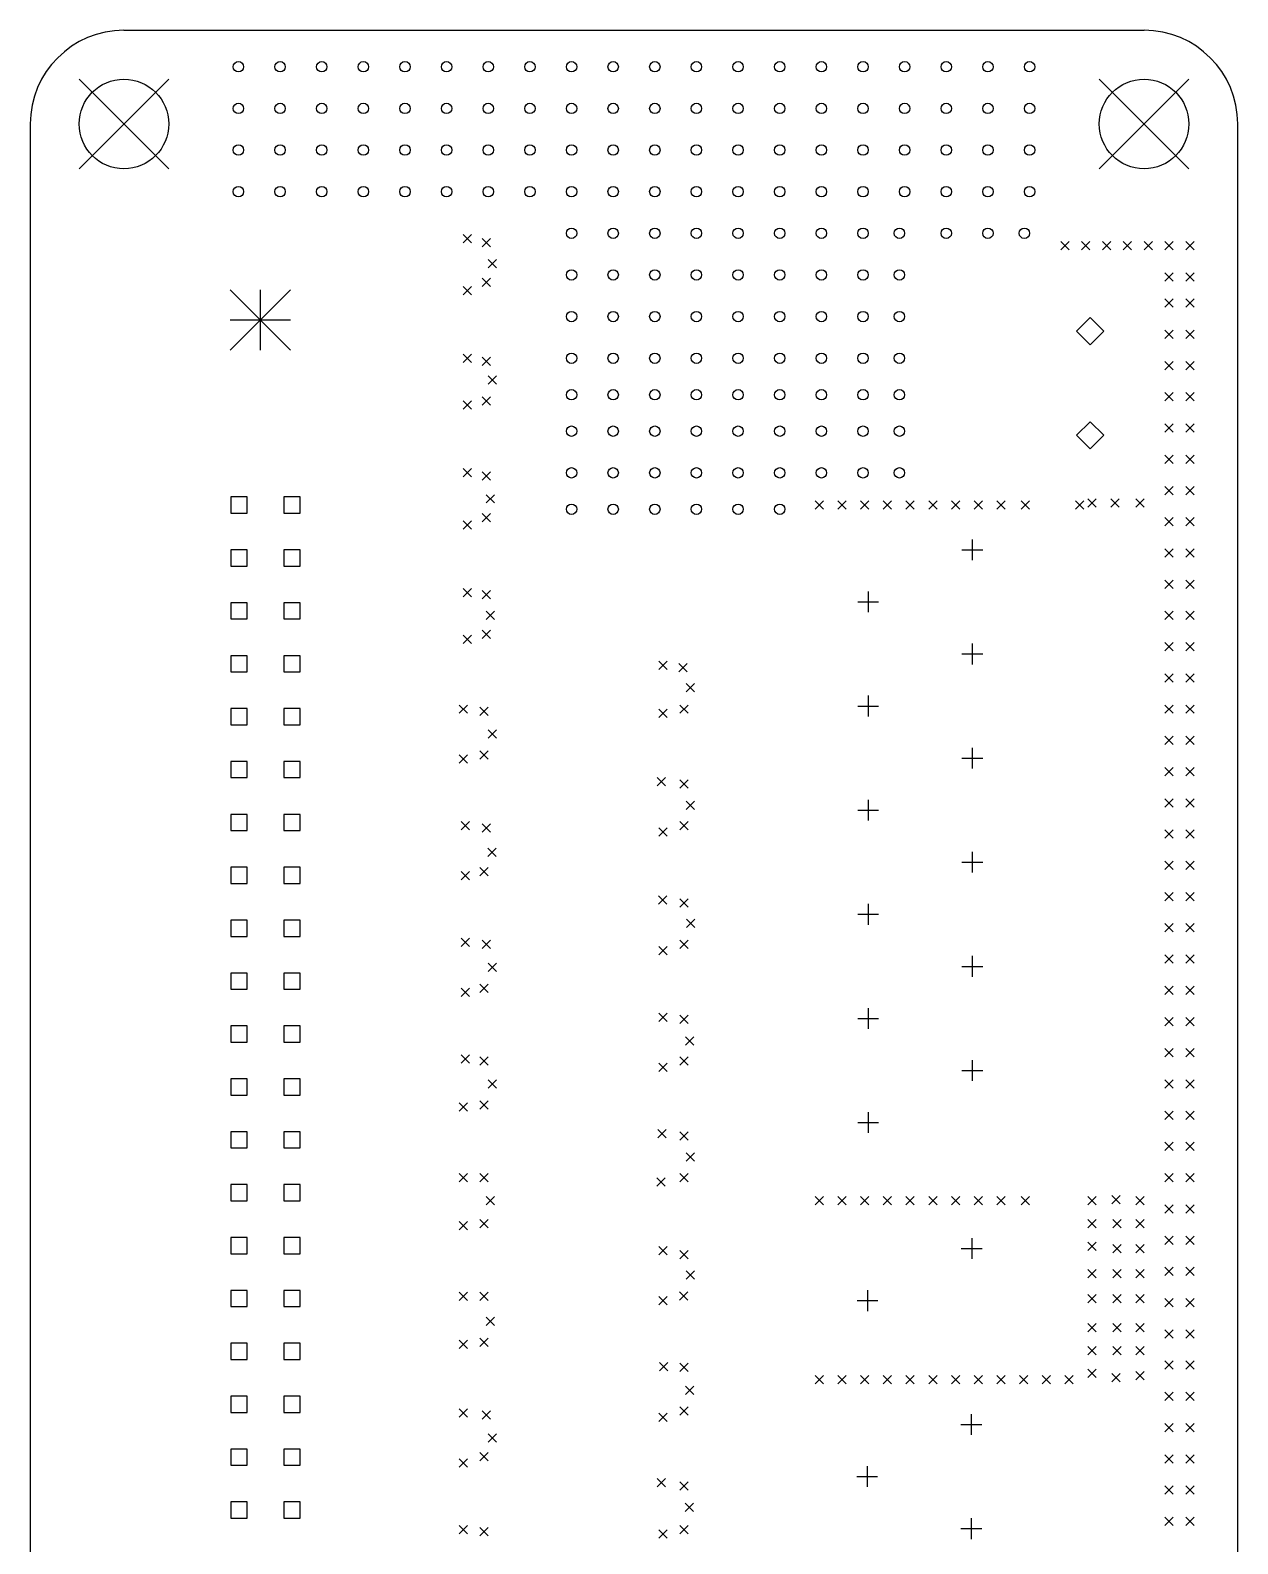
# Model space of a CAD drawing. Extents: x 46 to 146, y -167 to -22.
# Drawn here: x 50.5 to 108.5, y -95.2 to -22.5 of the extents above; entities that cross this region are included whole.
import ezdxf

# ---------------------------------------------------------------- set-up
doc = ezdxf.new("R2010")
doc.units = 0
doc.header["$MEASUREMENT"] = 0
doc.layers.add('BLACK', color=7, linetype='CONTINUOUS')

msp = doc.modelspace()

# ---------------------------------------------------------------- linework, layer by layer
at = {"layer": 'BLACK', "linetype": 'CONTINUOUS'}
for p, q in [((55, -22.5), (104, -22.5)), ((52.85, -24.85), (57.15, -29.15)), ((57.15, -24.85), (52.85, -29.15)), ((101.85, -24.85), (106.15, -29.15)), ((106.15, -24.85), (101.85, -29.15)), ((50.5, -27), (50.5, -125)), ((108.5, -125), (108.5, -27)), ((71.3, -32.3), (71.7, -32.7)), ((71.7, -32.3), (71.3, -32.7)), ((72.2, -32.5), (72.6, -32.9)), ((72.6, -32.5), (72.2, -32.9)), ((100, -32.65), (100.4, -33.05)), ((100.4, -32.65), (100, -33.05)), ((101, -32.65), (101.4, -33.05)), ((101.4, -32.65), (101, -33.05)), ((102, -32.65), (102.4, -33.05)), ((102.4, -32.65), (102, -33.05)), ((103, -32.65), (103.4, -33.05)), ((103.4, -32.65), (103, -33.05)), ((104, -32.65), (104.4, -33.05)), ((104.4, -32.65), (104, -33.05)), ((105, -32.65), (105.4, -33.05)), ((105.4, -32.65), (105, -33.05)), ((106, -32.65), (106.4, -33.05)), ((106.4, -32.65), (106, -33.05)), ((72.5, -33.5), (72.9, -33.9)), ((72.9, -33.5), (72.5, -33.9)), ((105, -34.15), (105.4, -34.55)), ((105.4, -34.15), (105, -34.55)), ((106, -34.15), (106.4, -34.55)), ((106.4, -34.15), (106, -34.55)), ((71.3, -34.8), (71.7, -35.2)), ((71.7, -34.8), (71.3, -35.2)), ((72.2, -34.4), (72.6, -34.8)), ((72.6, -34.4), (72.2, -34.8)), ((60.1, -34.96), (63, -37.86)), ((63, -34.96), (60.1, -37.86)), ((61.55, -34.96), (61.55, -37.86)), ((105, -35.4), (105.4, -35.8)), ((105.4, -35.4), (105, -35.8)), ((106, -35.4), (106.4, -35.8)), ((106.4, -35.4), (106, -35.8)), ((101.41, -36.3), (100.76, -36.95)), ((102.06, -36.95), (101.41, -36.3)), ((60.1, -36.41), (63, -36.41)), ((100.76, -36.95), (101.41, -37.6)), ((101.41, -37.6), (102.06, -36.95)), ((105, -36.9), (105.4, -37.3)), ((105.4, -36.9), (105, -37.3)), ((106, -36.9), (106.4, -37.3)), ((106.4, -36.9), (106, -37.3)), ((71.3, -38.05), (71.7, -38.45)), ((71.7, -38.05), (71.3, -38.45)), ((72.2, -38.2), (72.6, -38.6)), ((72.6, -38.2), (72.2, -38.6)), ((105, -38.4), (105.4, -38.8)), ((105.4, -38.4), (105, -38.8)), ((106, -38.4), (106.4, -38.8)), ((106.4, -38.4), (106, -38.8)), ((72.5, -39.1), (72.9, -39.5)), ((72.9, -39.1), (72.5, -39.5)), ((105, -39.9), (105.4, -40.3)), ((105.4, -39.9), (105, -40.3)), ((106, -39.9), (106.4, -40.3)), ((106.4, -39.9), (106, -40.3)), ((71.3, -40.3), (71.7, -40.7)), ((71.7, -40.3), (71.3, -40.7)), ((72.2, -40.1), (72.6, -40.5)), ((72.6, -40.1), (72.2, -40.5)), ((101.41, -41.3), (100.76, -41.95)), ((102.06, -41.95), (101.41, -41.3)), ((105, -41.4), (105.4, -41.8)), ((105.4, -41.4), (105, -41.8)), ((106, -41.4), (106.4, -41.8)), ((106.4, -41.4), (106, -41.8)), ((100.76, -41.95), (101.41, -42.6)), ((101.41, -42.6), (102.06, -41.95)), ((71.3, -43.55), (71.7, -43.95)), ((71.7, -43.55), (71.3, -43.95)), ((105, -42.9), (105.4, -43.3)), ((105.4, -42.9), (105, -43.3)), ((106, -42.9), (106.4, -43.3)), ((106.4, -42.9), (106, -43.3)), ((72.2, -43.7), (72.6, -44.1)), ((72.6, -43.7), (72.2, -44.1)), ((60.9189, -44.9111), (60.1411, -44.9111)), ((60.1411, -44.9111), (60.1411, -45.6889)), ((60.9189, -45.6889), (60.9189, -44.9111)), ((63.4589, -44.9111), (62.6811, -44.9111)), ((62.6811, -44.9111), (62.6811, -45.6889)), ((63.4589, -45.6889), (63.4589, -44.9111)), ((72.4, -44.8), (72.8, -45.2)), ((72.8, -44.8), (72.4, -45.2)), ((101.3, -45), (101.7, -45.4)), ((101.7, -45), (101.3, -45.4)), ((102.4, -45), (102.8, -45.4)), ((102.8, -45), (102.4, -45.4)), ((103.6, -45), (104, -45.4)), ((104, -45), (103.6, -45.4)), ((105, -44.4), (105.4, -44.8)), ((105.4, -44.4), (105, -44.8)), ((106, -44.4), (106.4, -44.8)), ((106.4, -44.4), (106, -44.8)), ((60.1411, -45.6889), (60.9189, -45.6889)), ((62.6811, -45.6889), (63.4589, -45.6889)), ((72.2, -45.7), (72.6, -46.1)), ((72.6, -45.7), (72.2, -46.1)), ((88.2, -45.1), (88.6, -45.5)), ((88.6, -45.1), (88.2, -45.5)), ((89.2909, -45.1), (89.6909, -45.5)), ((89.6909, -45.1), (89.2909, -45.5)), ((90.3818, -45.1), (90.7818, -45.5)), ((90.7818, -45.1), (90.3818, -45.5)), ((91.4727, -45.1), (91.8727, -45.5)), ((91.8727, -45.1), (91.4727, -45.5)), ((92.5636, -45.1), (92.9636, -45.5)), ((92.9636, -45.1), (92.5636, -45.5)), ((93.6545, -45.1), (94.0545, -45.5)), ((94.0545, -45.1), (93.6545, -45.5)), ((94.7455, -45.1), (95.1455, -45.5)), ((95.1455, -45.1), (94.7455, -45.5)), ((95.8364, -45.1), (96.2364, -45.5)), ((96.2364, -45.1), (95.8364, -45.5)), ((96.9273, -45.1), (97.3273, -45.5)), ((97.3273, -45.1), (96.9273, -45.5)), ((98.1, -45.1), (98.5, -45.5)), ((98.5, -45.1), (98.1, -45.5)), ((100.7, -45.1), (101.1, -45.5)), ((101.1, -45.1), (100.7, -45.5)), ((71.3, -46.05), (71.7, -46.45)), ((71.7, -46.05), (71.3, -46.45)), ((105, -45.9), (105.4, -46.3)), ((105.4, -45.9), (105, -46.3)), ((106, -45.9), (106.4, -46.3)), ((106.4, -45.9), (106, -46.3)), ((95.75, -46.95), (95.75, -47.95)), ((60.9189, -47.4511), (60.1411, -47.4511)), ((60.1411, -47.4511), (60.1411, -48.2289)), ((60.9189, -48.2289), (60.9189, -47.4511)), ((63.4589, -47.4511), (62.6811, -47.4511)), ((62.6811, -47.4511), (62.6811, -48.2289)), ((63.4589, -48.2289), (63.4589, -47.4511)), ((95.25, -47.45), (96.25, -47.45)), ((105, -47.4), (105.4, -47.8)), ((105.4, -47.4), (105, -47.8)), ((106, -47.4), (106.4, -47.8)), ((106.4, -47.4), (106, -47.8)), ((60.1411, -48.2289), (60.9189, -48.2289)), ((62.6811, -48.2289), (63.4589, -48.2289)), ((71.3, -49.3), (71.7, -49.7)), ((71.7, -49.3), (71.3, -49.7)), ((72.2, -49.4), (72.6, -49.8)), ((72.6, -49.4), (72.2, -49.8)), ((105, -48.9), (105.4, -49.3)), ((105.4, -48.9), (105, -49.3)), ((106, -48.9), (106.4, -49.3)), ((106.4, -48.9), (106, -49.3)), ((60.9189, -49.9911), (60.1411, -49.9911)), ((60.1411, -49.9911), (60.1411, -50.7689)), ((60.9189, -50.7689), (60.9189, -49.9911)), ((63.4589, -49.9911), (62.6811, -49.9911)), ((62.6811, -49.9911), (62.6811, -50.7689)), ((63.4589, -50.7689), (63.4589, -49.9911)), ((90.25, -49.95), (91.25, -49.95)), ((90.75, -49.45), (90.75, -50.45)), ((60.1411, -50.7689), (60.9189, -50.7689)), ((62.6811, -50.7689), (63.4589, -50.7689)), ((72.4, -50.4), (72.8, -50.8)), ((72.8, -50.4), (72.4, -50.8)), ((105, -50.4), (105.4, -50.8)), ((105.4, -50.4), (105, -50.8)), ((106, -50.4), (106.4, -50.8)), ((106.4, -50.4), (106, -50.8)), ((71.3, -51.55), (71.7, -51.95)), ((71.7, -51.55), (71.3, -51.95)), ((72.2, -51.3), (72.6, -51.7)), ((72.6, -51.3), (72.2, -51.7)), ((95.75, -51.95), (95.75, -52.95)), ((105, -51.9), (105.4, -52.3)), ((105.4, -51.9), (105, -52.3)), ((106, -51.9), (106.4, -52.3)), ((106.4, -51.9), (106, -52.3)), ((60.9189, -52.5311), (60.1411, -52.5311)), ((60.1411, -52.5311), (60.1411, -53.3089)), ((60.9189, -53.3089), (60.9189, -52.5311)), ((63.4589, -52.5311), (62.6811, -52.5311)), ((62.6811, -52.5311), (62.6811, -53.3089)), ((63.4589, -53.3089), (63.4589, -52.5311)), ((80.7, -52.8), (81.1, -53.2)), ((81.1, -52.8), (80.7, -53.2)), ((81.66, -52.9), (82.06, -53.3)), ((82.06, -52.9), (81.66, -53.3)), ((95.25, -52.45), (96.25, -52.45)), ((60.1411, -53.3089), (60.9189, -53.3089)), ((62.6811, -53.3089), (63.4589, -53.3089)), ((105, -53.4), (105.4, -53.8)), ((105.4, -53.4), (105, -53.8)), ((106, -53.4), (106.4, -53.8)), ((106.4, -53.4), (106, -53.8)), ((82, -53.87), (82.4, -54.27)), ((82.4, -53.87), (82, -54.27)), ((90.75, -54.45), (90.75, -55.45)), ((60.9189, -55.0711), (60.1411, -55.0711)), ((60.1411, -55.0711), (60.1411, -55.8489)), ((60.9189, -55.8489), (60.9189, -55.0711)), ((63.4589, -55.0711), (62.6811, -55.0711)), ((62.6811, -55.0711), (62.6811, -55.8489)), ((63.4589, -55.8489), (63.4589, -55.0711)), ((71.1, -54.9), (71.5, -55.3)), ((71.5, -54.9), (71.1, -55.3)), ((72.1, -55), (72.5, -55.4)), ((72.5, -55), (72.1, -55.4)), ((80.7, -55.1), (81.1, -55.5)), ((81.1, -55.1), (80.7, -55.5)), ((81.7, -54.9), (82.1, -55.3)), ((82.1, -54.9), (81.7, -55.3)), ((90.25, -54.95), (91.25, -54.95)), ((105, -54.9), (105.4, -55.3)), ((105.4, -54.9), (105, -55.3)), ((106, -54.9), (106.4, -55.3)), ((106.4, -54.9), (106, -55.3)), ((60.1411, -55.8489), (60.9189, -55.8489)), ((62.6811, -55.8489), (63.4589, -55.8489)), ((72.5, -56.1), (72.9, -56.5)), ((72.9, -56.1), (72.5, -56.5)), ((105, -56.4), (105.4, -56.8)), ((105.4, -56.4), (105, -56.8)), ((106, -56.4), (106.4, -56.8)), ((106.4, -56.4), (106, -56.8)), ((71.1, -57.3), (71.5, -57.7)), ((71.5, -57.3), (71.1, -57.7)), ((72.1, -57.1), (72.5, -57.5)), ((72.5, -57.1), (72.1, -57.5)), ((95.75, -56.95), (95.75, -57.95)), ((60.9189, -57.6111), (60.1411, -57.6111)), ((60.1411, -57.6111), (60.1411, -58.3889)), ((60.9189, -58.3889), (60.9189, -57.6111)), ((63.4589, -57.6111), (62.6811, -57.6111)), ((62.6811, -57.6111), (62.6811, -58.3889)), ((63.4589, -58.3889), (63.4589, -57.6111)), ((95.25, -57.45), (96.25, -57.45)), ((105, -57.9), (105.4, -58.3)), ((105.4, -57.9), (105, -58.3)), ((106, -57.9), (106.4, -58.3)), ((106.4, -57.9), (106, -58.3)), ((60.1411, -58.3889), (60.9189, -58.3889)), ((62.6811, -58.3889), (63.4589, -58.3889)), ((80.61, -58.38), (81.01, -58.78)), ((81.01, -58.38), (80.61, -58.78)), ((81.7, -58.5), (82.1, -58.9)), ((82.1, -58.5), (81.7, -58.9)), ((82, -59.52), (82.4, -59.92)), ((82.4, -59.52), (82, -59.92)), ((90.75, -59.45), (90.75, -60.45)), ((105, -59.4), (105.4, -59.8)), ((105.4, -59.4), (105, -59.8)), ((106, -59.4), (106.4, -59.8)), ((106.4, -59.4), (106, -59.8)), ((60.9189, -60.1511), (60.1411, -60.1511)), ((60.1411, -60.1511), (60.1411, -60.9289)), ((60.9189, -60.9289), (60.9189, -60.1511)), ((63.4589, -60.1511), (62.6811, -60.1511)), ((62.6811, -60.1511), (62.6811, -60.9289)), ((63.4589, -60.9289), (63.4589, -60.1511)), ((90.25, -59.95), (91.25, -59.95)), ((60.1411, -60.9289), (60.9189, -60.9289)), ((62.6811, -60.9289), (63.4589, -60.9289)), ((71.2, -60.5), (71.6, -60.9)), ((71.6, -60.5), (71.2, -60.9)), ((72.2, -60.6), (72.6, -61)), ((72.6, -60.6), (72.2, -61)), ((80.7, -60.8), (81.1, -61.2)), ((81.1, -60.8), (80.7, -61.2)), ((81.7, -60.5), (82.1, -60.9)), ((82.1, -60.5), (81.7, -60.9)), ((105, -60.9), (105.4, -61.3)), ((105.4, -60.9), (105, -61.3)), ((106, -60.9), (106.4, -61.3)), ((106.4, -60.9), (106, -61.3)), ((72.4816, -61.7764), (72.8816, -62.1764)), ((72.8816, -61.7764), (72.4816, -62.1764)), ((95.25, -62.45), (96.25, -62.45)), ((95.75, -61.95), (95.75, -62.95)), ((105, -62.4), (105.4, -62.8)), ((105.4, -62.4), (105, -62.8)), ((106, -62.4), (106.4, -62.8)), ((106.4, -62.4), (106, -62.8)), ((60.9189, -62.6911), (60.1411, -62.6911)), ((60.1411, -62.6911), (60.1411, -63.4689)), ((60.9189, -63.4689), (60.9189, -62.6911)), ((63.4589, -62.6911), (62.6811, -62.6911)), ((62.6811, -62.6911), (62.6811, -63.4689)), ((63.4589, -63.4689), (63.4589, -62.6911)), ((71.2, -62.9), (71.6, -63.3)), ((71.6, -62.9), (71.2, -63.3)), ((72.1, -62.7), (72.5, -63.1)), ((72.5, -62.7), (72.1, -63.1)), ((60.1411, -63.4689), (60.9189, -63.4689)), ((62.6811, -63.4689), (63.4589, -63.4689)), ((105, -63.9), (105.4, -64.3)), ((105.4, -63.9), (105, -64.3)), ((106, -63.9), (106.4, -64.3)), ((106.4, -63.9), (106, -64.3)), ((80.68, -64.06), (81.08, -64.46)), ((81.08, -64.06), (80.68, -64.46)), ((81.7, -64.2), (82.1, -64.6)), ((82.1, -64.2), (81.7, -64.6)), ((90.75, -64.45), (90.75, -65.45)), ((60.9189, -65.2311), (60.1411, -65.2311)), ((60.1411, -65.2311), (60.1411, -66.0089)), ((60.9189, -66.0089), (60.9189, -65.2311)), ((63.4589, -65.2311), (62.6811, -65.2311)), ((62.6811, -65.2311), (62.6811, -66.0089)), ((63.4589, -66.0089), (63.4589, -65.2311)), ((82.02, -65.18), (82.42, -65.58)), ((82.42, -65.18), (82.02, -65.58)), ((90.25, -64.95), (91.25, -64.95)), ((105, -65.4), (105.4, -65.8)), ((105.4, -65.4), (105, -65.8)), ((106, -65.4), (106.4, -65.8)), ((106.4, -65.4), (106, -65.8)), ((60.1411, -66.0089), (60.9189, -66.0089)), ((62.6811, -66.0089), (63.4589, -66.0089)), ((71.2, -66.1), (71.6, -66.5)), ((71.6, -66.1), (71.2, -66.5)), ((72.2, -66.2), (72.6, -66.6)), ((72.6, -66.2), (72.2, -66.6)), ((80.7, -66.5), (81.1, -66.9)), ((81.1, -66.5), (80.7, -66.9)), ((81.7, -66.2), (82.1, -66.6)), ((82.1, -66.2), (81.7, -66.6)), ((72.5, -67.3), (72.9, -67.7)), ((72.9, -67.3), (72.5, -67.7)), ((95.25, -67.45), (96.25, -67.45)), ((95.75, -66.95), (95.75, -67.95)), ((105, -66.9), (105.4, -67.3)), ((105.4, -66.9), (105, -67.3)), ((106, -66.9), (106.4, -67.3)), ((106.4, -66.9), (106, -67.3)), ((60.9189, -67.7711), (60.1411, -67.7711)), ((60.1411, -67.7711), (60.1411, -68.5489)), ((60.9189, -68.5489), (60.9189, -67.7711)), ((63.4589, -67.7711), (62.6811, -67.7711)), ((62.6811, -67.7711), (62.6811, -68.5489)), ((63.4589, -68.5489), (63.4589, -67.7711)), ((72.1, -68.3), (72.5, -68.7)), ((72.5, -68.3), (72.1, -68.7)), ((60.1411, -68.5489), (60.9189, -68.5489)), ((62.6811, -68.5489), (63.4589, -68.5489)), ((71.2, -68.5), (71.6, -68.9)), ((71.6, -68.5), (71.2, -68.9)), ((105, -68.4), (105.4, -68.8)), ((105.4, -68.4), (105, -68.8)), ((106, -68.4), (106.4, -68.8)), ((106.4, -68.4), (106, -68.8)), ((80.69, -69.7), (81.09, -70.1)), ((81.09, -69.7), (80.69, -70.1)), ((90.75, -69.45), (90.75, -70.45)), ((60.9189, -70.3111), (60.1411, -70.3111)), ((60.1411, -70.3111), (60.1411, -71.0889)), ((60.9189, -71.0889), (60.9189, -70.3111)), ((63.4589, -70.3111), (62.6811, -70.3111)), ((62.6811, -70.3111), (62.6811, -71.0889)), ((63.4589, -71.0889), (63.4589, -70.3111)), ((81.7, -69.8), (82.1, -70.2)), ((82.1, -69.8), (81.7, -70.2)), ((90.25, -69.95), (91.25, -69.95)), ((105, -69.9), (105.4, -70.3)), ((105.4, -69.9), (105, -70.3)), ((106, -69.9), (106.4, -70.3)), ((106.4, -69.9), (106, -70.3)), ((60.1411, -71.0889), (60.9189, -71.0889)), ((62.6811, -71.0889), (63.4589, -71.0889)), ((81.98, -70.84), (82.38, -71.24)), ((82.38, -70.84), (81.98, -71.24)), ((71.2, -71.7), (71.6, -72.1)), ((71.6, -71.7), (71.2, -72.1)), ((72.1, -71.8), (72.5, -72.2)), ((72.5, -71.8), (72.1, -72.2)), ((81.7, -71.8), (82.1, -72.2)), ((82.1, -71.8), (81.7, -72.2)), ((105, -71.4), (105.4, -71.8)), ((105.4, -71.4), (105, -71.8)), ((106, -71.4), (106.4, -71.8)), ((106.4, -71.4), (106, -71.8)), ((80.7, -72.1), (81.1, -72.5)), ((81.1, -72.1), (80.7, -72.5)), ((95.25, -72.45), (96.25, -72.45)), ((95.75, -71.95), (95.75, -72.95)), ((60.9189, -72.8511), (60.1411, -72.8511)), ((60.1411, -72.8511), (60.1411, -73.6289)), ((60.9189, -73.6289), (60.9189, -72.8511)), ((63.4589, -72.8511), (62.6811, -72.8511)), ((62.6811, -72.8511), (62.6811, -73.6289)), ((63.4589, -73.6289), (63.4589, -72.8511)), ((72.5, -72.9), (72.9, -73.3)), ((72.9, -72.9), (72.5, -73.3)), ((105, -72.9), (105.4, -73.3)), ((105.4, -72.9), (105, -73.3)), ((106, -72.9), (106.4, -73.3)), ((106.4, -72.9), (106, -73.3)), ((60.1411, -73.6289), (60.9189, -73.6289)), ((62.6811, -73.6289), (63.4589, -73.6289)), ((71.1, -74), (71.5, -74.4)), ((71.5, -74), (71.1, -74.4)), ((72.1, -73.9), (72.5, -74.3)), ((72.5, -73.9), (72.1, -74.3)), ((90.75, -74.45), (90.75, -75.45)), ((105, -74.4), (105.4, -74.8)), ((105.4, -74.4), (105, -74.8)), ((106, -74.4), (106.4, -74.8)), ((106.4, -74.4), (106, -74.8)), ((60.9189, -75.3911), (60.1411, -75.3911)), ((60.1411, -75.3911), (60.1411, -76.1689)), ((60.9189, -76.1689), (60.9189, -75.3911)), ((63.4589, -75.3911), (62.6811, -75.3911)), ((62.6811, -75.3911), (62.6811, -76.1689)), ((63.4589, -76.1689), (63.4589, -75.3911)), ((80.65, -75.29), (81.05, -75.69)), ((81.05, -75.29), (80.65, -75.69)), ((81.7, -75.4), (82.1, -75.8)), ((82.1, -75.4), (81.7, -75.8)), ((90.25, -74.95), (91.25, -74.95)), ((60.1411, -76.1689), (60.9189, -76.1689)), ((62.6811, -76.1689), (63.4589, -76.1689)), ((105, -75.9), (105.4, -76.3)), ((105.4, -75.9), (105, -76.3)), ((106, -75.9), (106.4, -76.3)), ((106.4, -75.9), (106, -76.3)), ((82, -76.41), (82.4, -76.81)), ((82.4, -76.41), (82, -76.81)), ((71.1, -77.4), (71.5, -77.8)), ((71.5, -77.4), (71.1, -77.8)), ((72.1, -77.4), (72.5, -77.8)), ((72.5, -77.4), (72.1, -77.8)), ((80.6, -77.6), (81, -78)), ((81, -77.6), (80.6, -78)), ((81.7, -77.4), (82.1, -77.8)), ((82.1, -77.4), (81.7, -77.8)), ((105, -77.4), (105.4, -77.8)), ((105.4, -77.4), (105, -77.8)), ((106, -77.4), (106.4, -77.8)), ((106.4, -77.4), (106, -77.8)), ((60.9189, -77.9311), (60.1411, -77.9311)), ((60.1411, -77.9311), (60.1411, -78.7089)), ((60.9189, -78.7089), (60.9189, -77.9311)), ((63.4589, -77.9311), (62.6811, -77.9311)), ((62.6811, -77.9311), (62.6811, -78.7089)), ((63.4589, -78.7089), (63.4589, -77.9311)), ((102.45, -78.45), (102.85, -78.85)), ((102.85, -78.45), (102.45, -78.85)), ((60.1411, -78.7089), (60.9189, -78.7089)), ((62.6811, -78.7089), (63.4589, -78.7089)), ((72.4, -78.5), (72.8, -78.9)), ((72.8, -78.5), (72.4, -78.9)), ((88.2, -78.5), (88.6, -78.9)), ((88.6, -78.5), (88.2, -78.9)), ((89.2909, -78.5), (89.6909, -78.9)), ((89.6909, -78.5), (89.2909, -78.9)), ((90.3818, -78.5), (90.7818, -78.9)), ((90.7818, -78.5), (90.3818, -78.9)), ((91.4727, -78.5), (91.8727, -78.9)), ((91.8727, -78.5), (91.4727, -78.9)), ((92.5636, -78.5), (92.9636, -78.9)), ((92.9636, -78.5), (92.5636, -78.9)), ((93.6545, -78.5), (94.0545, -78.9)), ((94.0545, -78.5), (93.6545, -78.9)), ((94.7455, -78.5), (95.1455, -78.9)), ((95.1455, -78.5), (94.7455, -78.9)), ((95.8364, -78.5), (96.2364, -78.9)), ((96.2364, -78.5), (95.8364, -78.9)), ((96.9273, -78.5), (97.3273, -78.9)), ((97.3273, -78.5), (96.9273, -78.9)), ((98.1, -78.5), (98.5, -78.9)), ((98.5, -78.5), (98.1, -78.9)), ((101.3, -78.5), (101.7, -78.9)), ((101.7, -78.5), (101.3, -78.9)), ((103.6, -78.5), (104, -78.9)), ((104, -78.5), (103.6, -78.9)), ((105, -78.9), (105.4, -79.3)), ((105.4, -78.9), (105, -79.3)), ((106, -78.9), (106.4, -79.3)), ((106.4, -78.9), (106, -79.3)), ((71.1, -79.7), (71.5, -80.1)), ((71.5, -79.7), (71.1, -80.1)), ((72.1, -79.6), (72.5, -80)), ((72.5, -79.6), (72.1, -80)), ((101.3, -79.6), (101.7, -80)), ((101.7, -79.6), (101.3, -80)), ((102.5, -79.6), (102.9, -80)), ((102.9, -79.6), (102.5, -80)), ((103.6, -79.6), (104, -80)), ((104, -79.6), (103.6, -80)), ((60.9189, -80.4711), (60.1411, -80.4711)), ((60.1411, -80.4711), (60.1411, -81.2489)), ((60.9189, -81.2489), (60.9189, -80.4711)), ((63.4589, -80.4711), (62.6811, -80.4711)), ((62.6811, -80.4711), (62.6811, -81.2489)), ((63.4589, -81.2489), (63.4589, -80.4711)), ((95.72, -80.5), (95.72, -81.5)), ((105, -80.4), (105.4, -80.8)), ((105.4, -80.4), (105, -80.8)), ((106, -80.4), (106.4, -80.8)), ((106.4, -80.4), (106, -80.8)), ((60.1411, -81.2489), (60.9189, -81.2489)), ((62.6811, -81.2489), (63.4589, -81.2489)), ((80.7, -80.9), (81.1, -81.3)), ((81.1, -80.9), (80.7, -81.3)), ((81.7, -81.1), (82.1, -81.5)), ((82.1, -81.1), (81.7, -81.5)), ((95.22, -81), (96.22, -81)), ((101.3, -80.7), (101.7, -81.1)), ((101.7, -80.7), (101.3, -81.1)), ((102.5, -80.8), (102.9, -81.2)), ((102.9, -80.8), (102.5, -81.2)), ((103.6, -80.8), (104, -81.2)), ((104, -80.8), (103.6, -81.2)), ((82, -82.07), (82.4, -82.47)), ((82.4, -82.07), (82, -82.47)), ((101.3, -82), (101.7, -82.4)), ((101.7, -82), (101.3, -82.4)), ((102.5, -82), (102.9, -82.4)), ((102.9, -82), (102.5, -82.4)), ((103.6, -82), (104, -82.4)), ((104, -82), (103.6, -82.4)), ((105, -81.9), (105.4, -82.3)), ((105.4, -81.9), (105, -82.3)), ((106, -81.9), (106.4, -82.3)), ((106.4, -81.9), (106, -82.3)), ((60.9189, -83.0111), (60.1411, -83.0111)), ((60.1411, -83.0111), (60.1411, -83.7889)), ((60.9189, -83.7889), (60.9189, -83.0111)), ((63.4589, -83.0111), (62.6811, -83.0111)), ((62.6811, -83.0111), (62.6811, -83.7889)), ((63.4589, -83.7889), (63.4589, -83.0111)), ((71.1, -83.1), (71.5, -83.5)), ((71.5, -83.1), (71.1, -83.5)), ((72.1, -83.1), (72.5, -83.5)), ((72.5, -83.1), (72.1, -83.5)), ((80.7, -83.3), (81.1, -83.7)), ((81.1, -83.3), (80.7, -83.7)), ((81.6836, -83.0836), (82.0836, -83.4836)), ((82.0836, -83.0836), (81.6836, -83.4836)), ((90.22, -83.5), (91.22, -83.5)), ((90.72, -83), (90.72, -84)), ((101.3, -83.2), (101.7, -83.6)), ((101.7, -83.2), (101.3, -83.6)), ((102.5, -83.2), (102.9, -83.6)), ((102.9, -83.2), (102.5, -83.6)), ((103.6, -83.2), (104, -83.6)), ((104, -83.2), (103.6, -83.6)), ((105, -83.4), (105.4, -83.8)), ((105.4, -83.4), (105, -83.8)), ((106, -83.4), (106.4, -83.8)), ((106.4, -83.4), (106, -83.8)), ((60.1411, -83.7889), (60.9189, -83.7889)), ((62.6811, -83.7889), (63.4589, -83.7889)), ((72.4, -84.3), (72.8, -84.7)), ((72.8, -84.3), (72.4, -84.7)), ((101.3, -84.6), (101.7, -85)), ((101.7, -84.6), (101.3, -85)), ((102.5, -84.6), (102.9, -85)), ((102.9, -84.6), (102.5, -85)), ((103.6, -84.6), (104, -85)), ((104, -84.6), (103.6, -85)), ((105, -84.9), (105.4, -85.3)), ((105.4, -84.9), (105, -85.3)), ((106, -84.9), (106.4, -85.3)), ((106.4, -84.9), (106, -85.3)), ((60.9189, -85.5511), (60.1411, -85.5511)), ((60.1411, -85.5511), (60.1411, -86.3289)), ((60.9189, -86.3289), (60.9189, -85.5511)), ((63.4589, -85.5511), (62.6811, -85.5511)), ((62.6811, -85.5511), (62.6811, -86.3289)), ((63.4589, -86.3289), (63.4589, -85.5511)), ((71.1, -85.4), (71.5, -85.8)), ((71.5, -85.4), (71.1, -85.8)), ((72.1, -85.3), (72.5, -85.7)), ((72.5, -85.3), (72.1, -85.7)), ((101.3, -85.7), (101.7, -86.1)), ((101.7, -85.7), (101.3, -86.1)), ((102.5, -85.7), (102.9, -86.1)), ((102.9, -85.7), (102.5, -86.1)), ((103.6, -85.7), (104, -86.1)), ((104, -85.7), (103.6, -86.1)), ((60.1411, -86.3289), (60.9189, -86.3289)), ((62.6811, -86.3289), (63.4589, -86.3289)), ((80.72, -86.48), (81.12, -86.88)), ((81.12, -86.48), (80.72, -86.88)), ((105, -86.4), (105.4, -86.8)), ((105.4, -86.4), (105, -86.8)), ((106, -86.4), (106.4, -86.8)), ((106.4, -86.4), (106, -86.8)), ((81.7, -86.5), (82.1, -86.9)), ((82.1, -86.5), (81.7, -86.9)), ((88.2, -87.1), (88.6, -87.5)), ((88.6, -87.1), (88.2, -87.5)), ((89.2909, -87.1), (89.6909, -87.5)), ((89.6909, -87.1), (89.2909, -87.5)), ((90.3818, -87.1), (90.7818, -87.5)), ((90.7818, -87.1), (90.3818, -87.5)), ((91.4727, -87.1), (91.8727, -87.5)), ((91.8727, -87.1), (91.4727, -87.5)), ((92.5636, -87.1), (92.9636, -87.5)), ((92.9636, -87.1), (92.5636, -87.5)), ((93.6545, -87.1), (94.0545, -87.5)), ((94.0545, -87.1), (93.6545, -87.5)), ((94.7455, -87.1), (95.1455, -87.5)), ((95.1455, -87.1), (94.7455, -87.5)), ((95.8364, -87.1), (96.2364, -87.5)), ((96.2364, -87.1), (95.8364, -87.5)), ((96.9273, -87.1), (97.3273, -87.5)), ((97.3273, -87.1), (96.9273, -87.5)), ((98.0182, -87.1), (98.4182, -87.5)), ((98.4182, -87.1), (98.0182, -87.5)), ((99.1091, -87.1), (99.5091, -87.5)), ((99.5091, -87.1), (99.1091, -87.5)), ((100.2, -87.1), (100.6, -87.5)), ((100.6, -87.1), (100.2, -87.5)), ((101.3, -86.8), (101.7, -87.2)), ((101.7, -86.8), (101.3, -87.2)), ((102.45, -87), (102.85, -87.4)), ((102.85, -87), (102.45, -87.4)), ((103.6, -86.9), (104, -87.3)), ((104, -86.9), (103.6, -87.3)), ((81.97, -87.61), (82.37, -88.01)), ((82.37, -87.61), (81.97, -88.01)), ((105, -87.9), (105.4, -88.3)), ((105.4, -87.9), (105, -88.3)), ((106, -87.9), (106.4, -88.3)), ((106.4, -87.9), (106, -88.3)), ((60.9189, -88.0911), (60.1411, -88.0911)), ((60.1411, -88.0911), (60.1411, -88.8689)), ((60.9189, -88.8689), (60.9189, -88.0911)), ((63.4589, -88.0911), (62.6811, -88.0911)), ((62.6811, -88.0911), (62.6811, -88.8689)), ((63.4589, -88.8689), (63.4589, -88.0911)), ((81.7, -88.6), (82.1, -89)), ((82.1, -88.6), (81.7, -89)), ((60.1411, -88.8689), (60.9189, -88.8689)), ((62.6811, -88.8689), (63.4589, -88.8689)), ((71.1, -88.7), (71.5, -89.1)), ((71.5, -88.7), (71.1, -89.1)), ((72.2, -88.8), (72.6, -89.2)), ((72.6, -88.8), (72.2, -89.2)), ((80.7, -88.9), (81.1, -89.3)), ((81.1, -88.9), (80.7, -89.3)), ((95.7, -88.95), (95.7, -89.95)), ((72.5, -89.9), (72.9, -90.3)), ((72.9, -89.9), (72.5, -90.3)), ((95.2, -89.45), (96.2, -89.45)), ((105, -89.4), (105.4, -89.8)), ((105.4, -89.4), (105, -89.8)), ((106, -89.4), (106.4, -89.8)), ((106.4, -89.4), (106, -89.8)), ((60.9189, -90.6311), (60.1411, -90.6311)), ((60.1411, -90.6311), (60.1411, -91.4089)), ((60.9189, -91.4089), (60.9189, -90.6311)), ((63.4589, -90.6311), (62.6811, -90.6311)), ((62.6811, -90.6311), (62.6811, -91.4089)), ((63.4589, -91.4089), (63.4589, -90.6311)), ((72.1, -90.8), (72.5, -91.2)), ((72.5, -90.8), (72.1, -91.2)), ((60.1411, -91.4089), (60.9189, -91.4089)), ((62.6811, -91.4089), (63.4589, -91.4089)), ((71.1, -91.1), (71.5, -91.5)), ((71.5, -91.1), (71.1, -91.5)), ((90.7, -91.45), (90.7, -92.45)), ((105, -90.9), (105.4, -91.3)), ((105.4, -90.9), (105, -91.3)), ((106, -90.9), (106.4, -91.3)), ((106.4, -90.9), (106, -91.3)), ((80.61, -92.05), (81.01, -92.45)), ((81.01, -92.05), (80.61, -92.45)), ((81.7, -92.2), (82.1, -92.6)), ((82.1, -92.2), (81.7, -92.6)), ((90.2, -91.95), (91.2, -91.95)), ((105, -92.4), (105.4, -92.8)), ((105.4, -92.4), (105, -92.8)), ((106, -92.4), (106.4, -92.8)), ((106.4, -92.4), (106, -92.8)), ((60.9189, -93.1711), (60.1411, -93.1711)), ((60.1411, -93.1711), (60.1411, -93.9489)), ((60.9189, -93.9489), (60.9189, -93.1711)), ((63.4589, -93.1711), (62.6811, -93.1711)), ((62.6811, -93.1711), (62.6811, -93.9489)), ((63.4589, -93.9489), (63.4589, -93.1711)), ((81.96, -93.23), (82.36, -93.63)), ((82.36, -93.23), (81.96, -93.63)), ((60.1411, -93.9489), (60.9189, -93.9489)), ((62.6811, -93.9489), (63.4589, -93.9489)), ((71.1, -94.3), (71.5, -94.7)), ((71.5, -94.3), (71.1, -94.7)), ((72.1, -94.4), (72.5, -94.8)), ((72.5, -94.4), (72.1, -94.8)), ((81.7, -94.3), (82.1, -94.7)), ((82.1, -94.3), (81.7, -94.7)), ((95.2, -94.45), (96.2, -94.45)), ((95.7, -93.95), (95.7, -94.95)), ((105, -93.9), (105.4, -94.3)), ((105.4, -93.9), (105, -94.3)), ((106, -93.9), (106.4, -94.3)), ((106.4, -93.9), (106, -94.3)), ((80.7, -94.5), (81.1, -94.9)), ((81.1, -94.5), (80.7, -94.9))]:
    msp.add_line(p, q, dxfattribs=at)
at = {"layer": 'BLACK'}
for centre, radius in [((60.5, -24.25), 0.25), ((62.5, -24.25), 0.25), ((64.5, -24.25), 0.25), ((66.5, -24.25), 0.25), ((68.5, -24.25), 0.25), ((70.5, -24.25), 0.25), ((72.5, -24.25), 0.25), ((74.5, -24.25), 0.25), ((76.5, -24.25), 0.25), ((78.5, -24.25), 0.25), ((80.5, -24.25), 0.25), ((82.5, -24.25), 0.25), ((84.5, -24.25), 0.25), ((86.5, -24.25), 0.25), ((88.5, -24.25), 0.25), ((90.5, -24.25), 0.25), ((92.5, -24.25), 0.25), ((94.5, -24.25), 0.25), ((96.5, -24.25), 0.25), ((98.5, -24.25), 0.25), ((55, -27), 2.15), ((104, -27), 2.15), ((60.5, -26.25), 0.25), ((62.5, -26.25), 0.25), ((64.5, -26.25), 0.25), ((66.5, -26.25), 0.25), ((68.5, -26.25), 0.25), ((70.5, -26.25), 0.25), ((72.5, -26.25), 0.25), ((74.5, -26.25), 0.25), ((76.5, -26.25), 0.25), ((78.5, -26.25), 0.25), ((80.5, -26.25), 0.25), ((82.5, -26.25), 0.25), ((84.5, -26.25), 0.25), ((86.5, -26.25), 0.25), ((88.5, -26.25), 0.25), ((90.5, -26.25), 0.25), ((92.5, -26.25), 0.25), ((94.5, -26.25), 0.25), ((96.5, -26.25), 0.25), ((98.5, -26.25), 0.25), ((60.5, -28.25), 0.25), ((62.5, -28.25), 0.25), ((64.5, -28.25), 0.25), ((66.5, -28.25), 0.25), ((68.5, -28.25), 0.25), ((70.5, -28.25), 0.25), ((72.5, -28.25), 0.25), ((74.5, -28.25), 0.25), ((76.5, -28.25), 0.25), ((78.5, -28.25), 0.25), ((80.5, -28.25), 0.25), ((82.5, -28.25), 0.25), ((84.5, -28.25), 0.25), ((86.5, -28.25), 0.25), ((88.5, -28.25), 0.25), ((90.5, -28.25), 0.25), ((92.5, -28.25), 0.25), ((94.5, -28.25), 0.25), ((96.5, -28.25), 0.25), ((98.5, -28.25), 0.25), ((60.5, -30.25), 0.25), ((62.5, -30.25), 0.25), ((64.5, -30.25), 0.25), ((66.5, -30.25), 0.25), ((68.5, -30.25), 0.25), ((70.5, -30.25), 0.25), ((72.5, -30.25), 0.25), ((74.5, -30.25), 0.25), ((76.5, -30.25), 0.25), ((78.5, -30.25), 0.25), ((80.5, -30.25), 0.25), ((82.5, -30.25), 0.25), ((84.5, -30.25), 0.25), ((86.5, -30.25), 0.25), ((88.5, -30.25), 0.25), ((90.5, -30.25), 0.25), ((92.5, -30.25), 0.25), ((94.5, -30.25), 0.25), ((96.5, -30.25), 0.25), ((98.5, -30.25), 0.25), ((76.5, -32.25), 0.25), ((78.5, -32.25), 0.25), ((80.5, -32.25), 0.25), ((82.5, -32.25), 0.25), ((84.5, -32.25), 0.25), ((86.5, -32.25), 0.25), ((88.5, -32.25), 0.25), ((90.5, -32.25), 0.25), ((92.25, -32.25), 0.25), ((94.5, -32.25), 0.25), ((96.5, -32.25), 0.25), ((98.25, -32.25), 0.25), ((76.5, -34.25), 0.25), ((78.5, -34.25), 0.25), ((80.5, -34.25), 0.25), ((82.5, -34.25), 0.25), ((84.5, -34.25), 0.25), ((86.5, -34.25), 0.25), ((88.5, -34.25), 0.25), ((90.5, -34.25), 0.25), ((92.25, -34.25), 0.25), ((76.5, -36.25), 0.25), ((78.5, -36.25), 0.25), ((80.5, -36.25), 0.25), ((82.5, -36.25), 0.25), ((84.5, -36.25), 0.25), ((86.5, -36.25), 0.25), ((88.5, -36.25), 0.25), ((90.5, -36.25), 0.25), ((92.25, -36.25), 0.25), ((76.5, -38.25), 0.25), ((78.5, -38.25), 0.25), ((80.5, -38.25), 0.25), ((82.5, -38.25), 0.25), ((84.5, -38.25), 0.25), ((86.5, -38.25), 0.25), ((88.5, -38.25), 0.25), ((90.5, -38.25), 0.25), ((92.25, -38.25), 0.25), ((76.5, -40), 0.25), ((78.5, -40), 0.25), ((80.5, -40), 0.25), ((82.5, -40), 0.25), ((84.5, -40), 0.25), ((86.5, -40), 0.25), ((88.5, -40), 0.25), ((90.5, -40), 0.25), ((92.25, -40), 0.25), ((76.5, -41.75), 0.25), ((78.5, -41.75), 0.25), ((80.5, -41.75), 0.25), ((82.5, -41.75), 0.25), ((84.5, -41.75), 0.25), ((86.5, -41.75), 0.25), ((88.5, -41.75), 0.25), ((90.5, -41.75), 0.25), ((92.25, -41.75), 0.25), ((76.5, -43.75), 0.25), ((78.5, -43.75), 0.25), ((80.5, -43.75), 0.25), ((82.5, -43.75), 0.25), ((84.5, -43.75), 0.25), ((86.5, -43.75), 0.25), ((88.5, -43.75), 0.25), ((90.5, -43.75), 0.25), ((92.25, -43.75), 0.25), ((76.5, -45.5), 0.25), ((78.5, -45.5), 0.25), ((80.5, -45.5), 0.25), ((82.5, -45.5), 0.25), ((84.5, -45.5), 0.25), ((86.5, -45.5), 0.25)]:
    msp.add_circle(centre, radius, dxfattribs=at)
for centre, start, end in [((55, -27), 90, 180), ((104, -27), 0, 90)]:
    msp.add_arc(centre, 4.5, start, end, dxfattribs=at)

doc.saveas('drawing.dxf')
